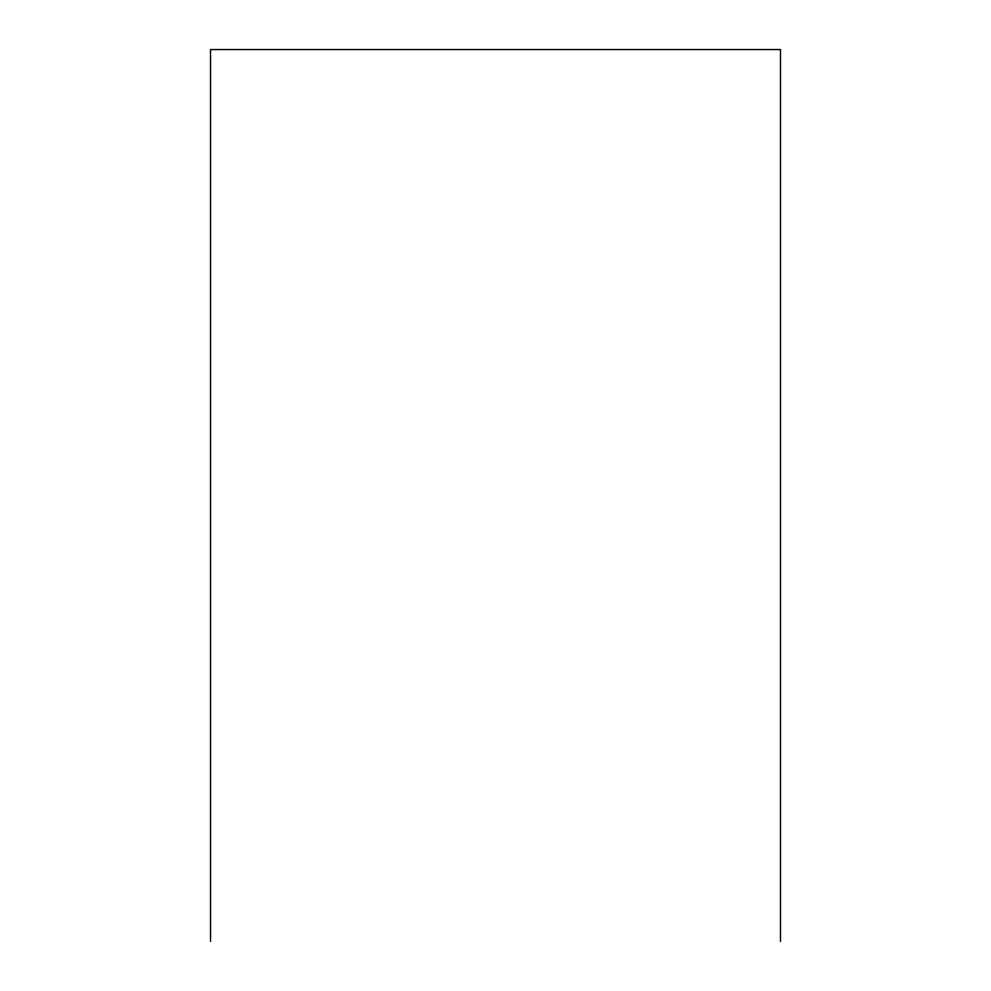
<?xml version="1.0" encoding="UTF-8"?>
<svg xmlns="http://www.w3.org/2000/svg" width="991" height="991" viewBox="0 0 991 991"><rect width="100%" height="100%" fill="white"/><g stroke="black" fill="none" stroke-linecap="round" stroke-linejoin="round"><path stroke-width="1.49" d="M780.474 941.45L780.474 49.55L210.526 49.55L210.526 941.45"/></g></svg>
